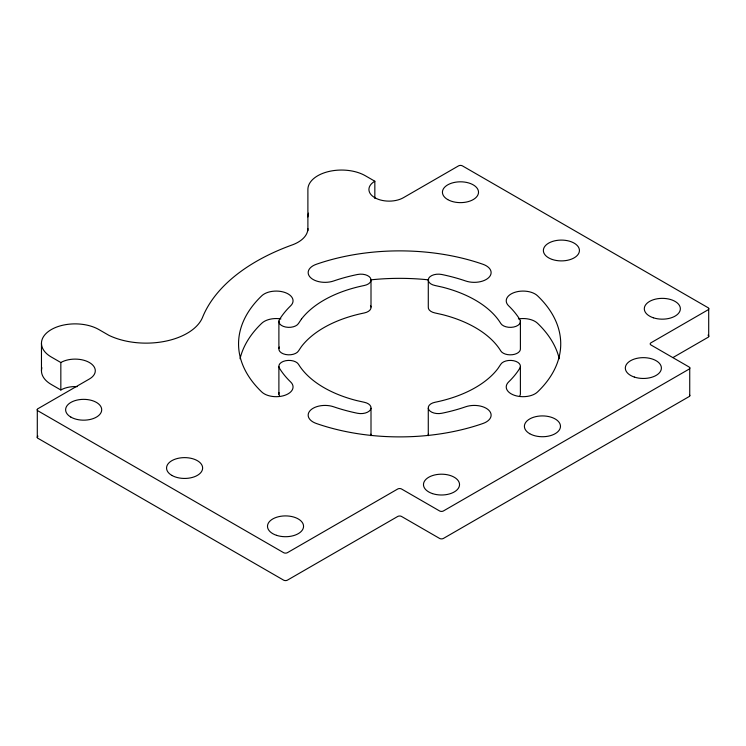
<?xml version="1.0" encoding="UTF-8"?>
<svg xmlns="http://www.w3.org/2000/svg" width="746" height="746" viewBox="0 0 746 746"><rect width="100%" height="100%" fill="white"/><g stroke="black" fill="none" stroke-linecap="round" stroke-linejoin="round"><path stroke-width="1.12" d="M307.893 230.728L307.893 189.475A33.645 19.424 0 0 1 328.66 171.533A33.645 19.424 0 0 1 365.326 175.739L374.837 181.231L374.837 198.408M672.985 357.548L708.001 337.332A2.695 1.557 0 0 0 708.001 335.131M374.837 181.231A20.189 11.656 0 0 0 374.837 197.718A20.189 11.656 0 0 0 403.381 197.718L458.576 165.854A2.695 1.557 0 0 1 462.38 165.854L708.001 307.669A2.695 1.557 0 0 1 708.001 309.86L650.978 342.787A2.695 1.557 0 0 0 650.978 344.988L689.043 366.957A2.695 1.557 0 0 1 689.043 369.158L443.413 510.963A2.695 1.557 0 0 1 439.608 510.963L401.544 488.994A2.695 1.557 0 0 0 397.739 488.994L287.424 552.674A2.695 1.557 0 0 1 283.62 552.674L37.999 410.869A2.695 1.557 0 0 1 37.999 408.668L89.38 379.005A20.189 11.656 0 0 0 89.38 362.519A20.189 11.656 0 0 0 60.836 362.519L51.315 357.026A33.645 19.424 0 0 1 51.315 329.564A33.645 19.424 0 0 1 98.892 329.564L108.963 335.374A58.011 33.486 0 0 0 202.446 317.61A201.886 116.553 0 0 1 291.248 245.275A33.579 19.387 0 0 0 307.893 228.537M77.211 386.642A20.189 11.656 0 0 0 60.836 389.99L51.315 384.498A33.645 19.424 0 0 1 41.879 367.722M708.7 308.359L708.7 336.632M689.733 367.657L689.733 395.93M520.4 321.088L520.4 348.559A10.108 5.837 0 0 1 512.381 354.714A10.108 5.837 0 0 1 500.771 350.928A107.732 62.198 0 0 0 442.499 314.635L435.03 312.966A10.108 5.837 0 0 1 428.288 307.026L428.288 279.554M520.391 366.678L520.391 394.149A10.108 5.837 0 0 1 519.859 395.641M428.279 408.211L428.279 435.683A10.108 5.837 0 0 1 428.428 434.163M371.004 279.554L371.004 307.026M371.004 408.211L371.004 435.683A10.108 5.837 0 0 0 370.855 434.163M278.892 321.088L278.892 348.559M278.892 366.678L278.892 394.149M60.836 362.519L60.836 389.99M41.468 343.291L41.468 370.762M37.3 409.368L37.3 437.641M37.999 436.14A2.695 1.557 0 0 0 37.999 438.331L283.62 580.146A2.695 1.557 0 0 0 287.424 580.146L397.739 516.456A2.695 1.557 0 0 1 401.544 516.456L439.608 538.435A2.695 1.557 0 0 0 443.413 538.435L689.043 396.62A2.695 1.557 0 0 0 689.733 395.119M307.893 216.946A33.645 19.424 0 0 1 308.536 213.151M279.433 395.641A10.108 5.837 0 0 1 279.032 392.62M518.395 318.924A16.85 9.726 0 0 1 537.502 323.242A161.089 93.008 0 0 1 559.248 358.751M240.044 358.751A161.089 93.008 0 0 1 261.79 323.242A16.85 9.726 0 0 1 280.897 318.924M370.603 279.871A161.089 93.008 0 0 1 428.68 279.871M370.473 305.534A10.108 5.837 0 0 1 364.262 312.966A107.732 62.198 0 0 0 301.412 346.61L298.521 350.918A10.108 5.837 0 0 1 285.634 354.509A10.108 5.837 0 0 1 279.433 347.067M301.412 319.139L298.521 323.456A10.108 5.837 0 0 1 285.634 327.037A10.108 5.837 0 0 1 279.433 319.596A136.639 78.889 0 0 1 290.623 305.832A16.85 9.726 0 0 0 284.925 292.479A16.85 9.726 0 0 0 261.79 295.77A161.089 93.008 0 0 0 261.781 391.995A16.85 9.726 0 0 0 284.925 395.287A16.85 9.726 0 0 0 290.623 381.933A131.772 76.083 0 0 1 279.433 368.17A10.108 5.837 0 0 1 285.634 360.728A10.108 5.837 0 0 1 298.521 364.309A107.732 62.198 0 0 0 356.793 400.602L364.253 402.271A10.108 5.837 0 0 1 370.464 409.703A10.108 5.837 0 0 1 357.576 413.284A136.639 78.889 0 0 1 333.742 406.822A16.85 9.726 0 0 0 310.606 410.113A16.85 9.726 0 0 0 316.304 423.476A161.089 93.008 0 0 0 482.979 423.476A16.85 9.726 0 0 0 488.686 410.113A16.85 9.726 0 0 0 465.541 406.822A131.772 76.083 0 0 1 441.707 413.284A10.108 5.837 0 0 1 428.819 409.703A10.108 5.837 0 0 1 435.03 402.271A107.732 62.198 0 0 0 497.871 368.627L500.762 364.309A10.108 5.837 0 0 1 513.649 360.728A10.108 5.837 0 0 1 519.859 368.17A136.639 78.889 0 0 1 508.66 381.933A16.85 9.726 0 0 0 514.367 395.287A16.85 9.726 0 0 0 537.502 391.995A161.089 93.008 0 0 0 537.502 295.77A16.85 9.726 0 0 0 514.367 292.479A16.85 9.726 0 0 0 508.66 305.832A131.772 76.083 0 0 1 519.859 319.596A10.108 5.837 0 0 1 513.649 327.037A10.108 5.837 0 0 1 500.771 323.456A107.732 62.198 0 0 0 442.499 287.173L435.03 285.504A10.108 5.837 0 0 1 428.819 278.062A10.108 5.837 0 0 1 441.707 274.481A136.639 78.889 0 0 1 465.551 280.944A16.85 9.726 0 0 0 488.686 277.652A16.85 9.726 0 0 0 482.979 264.289A161.089 93.008 0 0 0 316.304 264.289A16.85 9.726 0 0 0 310.606 277.652A16.85 9.726 0 0 0 333.742 280.944A131.772 76.083 0 0 1 357.576 274.481A10.108 5.837 0 0 1 370.473 278.062A10.108 5.837 0 0 1 364.262 285.504A107.732 62.198 0 0 0 301.412 319.139M653.319 317.777A18.035 10.407 0 0 0 680.361 308.769A18.035 10.407 0 0 0 653.319 299.752A18.035 10.407 0 0 0 653.319 317.777M552.385 259.505A18.035 10.407 0 0 0 579.437 250.497A18.035 10.407 0 0 0 552.385 241.48A18.035 10.407 0 0 0 552.385 259.505M447.721 199.583A18.035 10.407 0 0 0 477.897 194.92A18.035 10.407 0 0 0 455.806 182.164A18.035 10.407 0 0 0 447.721 199.583M432.493 493.61A18.035 10.407 0 0 0 459.536 484.592A18.035 10.407 0 0 0 432.493 475.584A18.035 10.407 0 0 0 432.493 493.61M529.688 433.687A18.035 10.407 0 0 0 559.854 429.025A18.035 10.407 0 0 0 537.773 416.268A18.035 10.407 0 0 0 529.688 433.687M634.352 377.075A18.035 10.407 0 0 0 661.394 368.058A18.035 10.407 0 0 0 634.352 359.04A18.035 10.407 0 0 0 634.352 377.075M70.917 417.126A18.035 10.407 0 0 0 101.083 412.463A18.035 10.407 0 0 0 79.001 399.707A18.035 10.407 0 0 0 70.917 417.126M276.505 535.32A18.035 10.407 0 0 0 303.557 526.312A18.035 10.407 0 0 0 276.505 517.295A18.035 10.407 0 0 0 276.505 535.32M171.85 475.398A18.035 10.407 0 0 0 202.017 470.735A18.035 10.407 0 0 0 179.926 457.979A18.035 10.407 0 0 0 171.85 475.398"/></g></svg>
